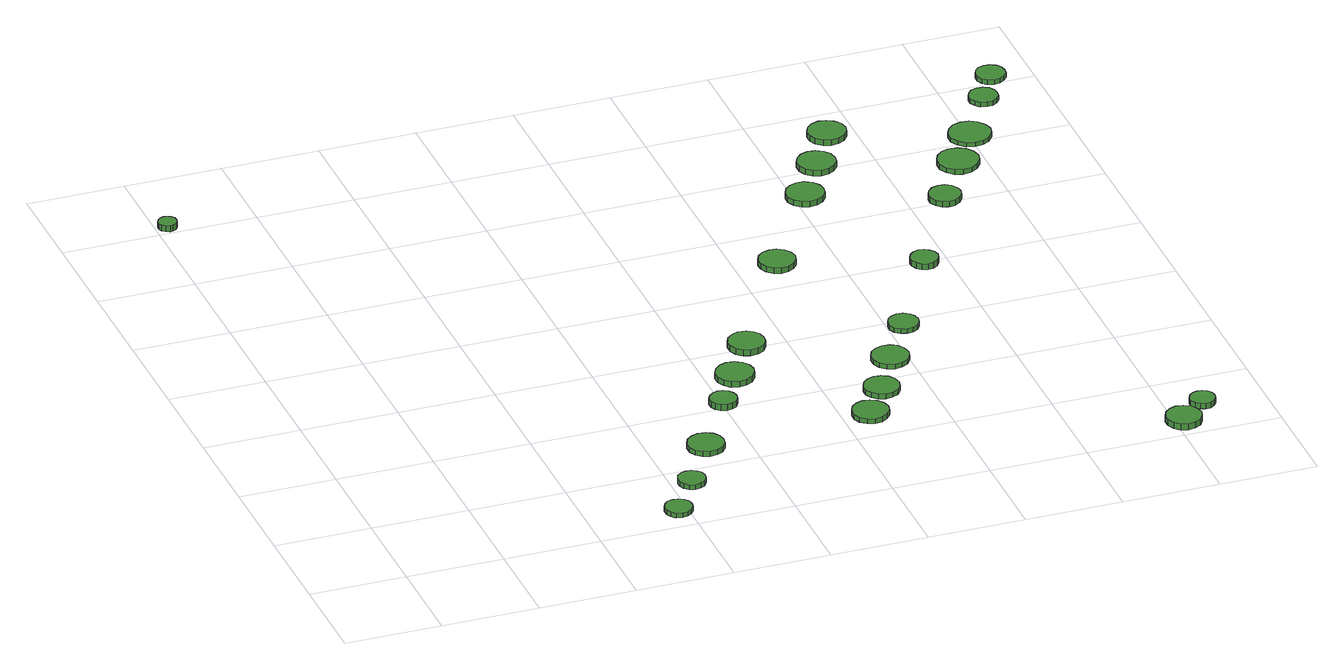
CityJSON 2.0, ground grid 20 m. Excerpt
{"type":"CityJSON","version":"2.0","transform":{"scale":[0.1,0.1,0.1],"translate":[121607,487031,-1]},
"CityObjects":{
"tree1":{"type":"SolitaryVegetationObject","attributes":{"function":"something"},"geometry":[{"type":"MultiSurface","lod":"1","boundaries":[[[0,1,2,3,4,5,6,7,8,9,10,11,12,13,14]],[[15,16,17,18,19,20,21,22,23,24,25,26,27,28,29]],[[0,29,28,1]],[[1,28,27,2]],[[2,27,26,3]],[[3,26,25,4]],[[4,25,24,5]],[[5,24,23,6]],[[6,23,22,7]],[[7,22,21,8]],[[8,21,20,9]],[[9,20,19,10]],[[10,19,18,11]],[[11,18,17,12]],[[12,17,16,13]],[[13,16,15,14]],[[14,15,29,0]]]}]},
"tree2":{"type":"SolitaryVegetationObject","attributes":{"function":"something"},"geometry":[{"type":"MultiSurface","lod":"1","boundaries":[[[30,31,32,33,34,35,36,37,38,39,40,41,42,43,44]],[[45,46,47,48,49,50,51,52,53,54,55,56,57,58,59]],[[30,59,58,31]],[[31,58,57,32]],[[32,57,56,33]],[[33,56,55,34]],[[34,55,54,35]],[[35,54,53,36]],[[36,53,52,37]],[[37,52,51,38]],[[38,51,50,39]],[[39,50,49,40]],[[40,49,48,41]],[[41,48,47,42]],[[42,47,46,43]],[[43,46,45,44]],[[44,45,59,30]]]}]},
"tree3":{"type":"SolitaryVegetationObject","attributes":{"function":"something"},"geometry":[{"type":"MultiSurface","lod":"1","boundaries":[[[60,61,62,63,64,65,66,67,68,69,70,71,72,73,74]],[[75,76,77,78,79,80,81,82,83,84,85,86,87,88,89]],[[60,89,88,61]],[[61,88,87,62]],[[62,87,86,63]],[[63,86,85,64]],[[64,85,84,65]],[[65,84,83,66]],[[66,83,82,67]],[[67,82,81,68]],[[68,81,80,69]],[[69,80,79,70]],[[70,79,78,71]],[[71,78,77,72]],[[72,77,76,73]],[[73,76,75,74]],[[74,75,89,60]]]}]},
"tree4":{"type":"SolitaryVegetationObject","attributes":{"function":"something"},"geometry":[{"type":"MultiSurface","lod":"1","boundaries":[[[90,91,92,93,94,95,96,97,98,99,100,101,102,103,104]],[[105,106,107,108,109,110,111,112,113,114,115,116,117,118,119]],[[90,119,118,91]],[[91,118,117,92]],[[92,117,116,93]],[[93,116,115,94]],[[94,115,114,95]],[[95,114,113,96]],[[96,113,112,97]],[[97,112,111,98]],[[98,111,110,99]],[[99,110,109,100]],[[100,109,108,101]],[[101,108,107,102]],[[102,107,106,103]],[[103,106,105,104]],[[104,105,119,90]]]}]},
"tree5":{"type":"SolitaryVegetationObject","attributes":{"function":"something"},"geometry":[{"type":"MultiSurface","lod":"1","boundaries":[[[120,121,122,123,124,125,126,127,128,129,130,131,132,133,134]],[[135,136,137,138,139,140,141,142,143,144,145,146,147,148,149]],[[120,149,148,121]],[[121,148,147,122]],[[122,147,146,123]],[[123,146,145,124]],[[124,145,144,125]],[[125,144,143,126]],[[126,143,142,127]],[[127,142,141,128]],[[128,141,140,129]],[[129,140,139,130]],[[130,139,138,131]],[[131,138,137,132]],[[132,137,136,133]],[[133,136,135,134]],[[134,135,149,120]]]}]},
"tree6":{"type":"SolitaryVegetationObject","attributes":{"function":"something"},"geometry":[{"type":"MultiSurface","lod":"1","boundaries":[[[150,151,152,153,154,155,156,157,158,159,160,161,162,163,164]],[[165,166,167,168,169,170,171,172,173,174,175,176,177,178,179]],[[150,179,178,151]],[[151,178,177,152]],[[152,177,176,153]],[[153,176,175,154]],[[154,175,174,155]],[[155,174,173,156]],[[156,173,172,157]],[[157,172,171,158]],[[158,171,170,159]],[[159,170,169,160]],[[160,169,168,161]],[[161,168,167,162]],[[162,167,166,163]],[[163,166,165,164]],[[164,165,179,150]]]}]},
"tree7":{"type":"SolitaryVegetationObject","attributes":{"function":"something"},"geometry":[{"type":"MultiSurface","lod":"1","boundaries":[[[180,181,182,183,184,185,186,187,188,189,190,191,192,193,194]],[[195,196,197,198,199,200,201,202,203,204,205,206,207,208,209]],[[180,209,208,181]],[[181,208,207,182]],[[182,207,206,183]],[[183,206,205,184]],[[184,205,204,185]],[[185,204,203,186]],[[186,203,202,187]],[[187,202,201,188]],[[188,201,200,189]],[[189,200,199,190]],[[190,199,198,191]],[[191,198,197,192]],[[192,197,196,193]],[[193,196,195,194]],[[194,195,209,180]]]}]},
"tree8":{"type":"SolitaryVegetationObject","attributes":{"function":"something"},"geometry":[{"type":"MultiSurface","lod":"1","boundaries":[[[210,211,212,213,214,215,216,217,218,219,220,221,222,223,224]],[[225,226,227,228,229,230,231,232,233,234,235,236,237,238,239]],[[210,239,238,211]],[[211,238,237,212]],[[212,237,236,213]],[[213,236,235,214]],[[214,235,234,215]],[[215,234,233,216]],[[216,233,232,217]],[[217,232,231,218]],[[218,231,230,219]],[[219,230,229,220]],[[220,229,228,221]],[[221,228,227,222]],[[222,227,226,223]],[[223,226,225,224]],[[224,225,239,210]]]}]},
"tree9":{"type":"SolitaryVegetationObject","attributes":{"function":"something"},"geometry":[{"type":"MultiSurface","lod":"1","boundaries":[[[240,241,242,243,244,245,246,247,248,249,250,251,252,253,254]],[[255,256,257,258,259,260,261,262,263,264,265,266,267,268,269]],[[240,269,268,241]],[[241,268,267,242]],[[242,267,266,243]],[[243,266,265,244]],[[244,265,264,245]],[[245,264,263,246]],[[246,263,262,247]],[[247,262,261,248]],[[248,261,260,249]],[[249,260,259,250]],[[250,259,258,251]],[[251,258,257,252]],[[252,257,256,253]],[[253,256,255,254]],[[254,255,269,240]]]}]},
"tree10":{"type":"SolitaryVegetationObject","attributes":{"function":"something"},"geometry":[{"type":"MultiSurface","lod":"1","boundaries":[[[270,271,272,273,274,275,276,277,278,279,280,281,282,283,284]],[[285,286,287,288,289,290,291,292,293,294,295,296,297,298,299]],[[270,299,298,271]],[[271,298,297,272]],[[272,297,296,273]],[[273,296,295,274]],[[274,295,294,275]],[[275,294,293,276]],[[276,293,292,277]],[[277,292,291,278]],[[278,291,290,279]],[[279,290,289,280]],[[280,289,288,281]],[[281,288,287,282]],[[282,287,286,283]],[[283,286,285,284]],[[284,285,299,270]]]}]},
"tree11":{"type":"SolitaryVegetationObject","attributes":{"function":"something"},"geometry":[{"type":"MultiSurface","lod":"1","boundaries":[[[300,301,302,303,304,305,306,307,308,309,310,311,312,313,314]],[[315,316,317,318,319,320,321,322,323,324,325,326,327,328,329]],[[300,329,328,301]],[[301,328,327,302]],[[302,327,326,303]],[[303,326,325,304]],[[304,325,324,305]],[[305,324,323,306]],[[306,323,322,307]],[[307,322,321,308]],[[308,321,320,309]],[[309,320,319,310]],[[310,319,318,311]],[[311,318,317,312]],[[312,317,316,313]],[[313,316,315,314]],[[314,315,329,300]]]}]},
"tree12":{"type":"SolitaryVegetationObject","attributes":{"function":"something"},"geometry":[{"type":"MultiSurface","lod":"1","boundaries":[[[330,331,332,333,334,335,336,337,338,339,340,341,342,343,344]],[[345,346,347,348,349,350,351,352,353,354,355,356,357,358,359]],[[330,359,358,331]],[[331,358,357,332]],[[332,357,356,333]],[[333,356,355,334]],[[334,355,354,335]],[[335,354,353,336]],[[336,353,352,337]],[[337,352,351,338]],[[338,351,350,339]],[[339,350,349,340]],[[340,349,348,341]],[[341,348,347,342]],[[342,347,346,343]],[[343,346,345,344]],[[344,345,359,330]]]}]},
"tree13":{"type":"SolitaryVegetationObject","attributes":{"function":"something"},"geometry":[{"type":"MultiSurface","lod":"1","boundaries":[[[360,361,362,363,364,365,366,367,368,369,370,371,372,373,374]],[[375,376,377,378,379,380,381,382,383,384,385,386,387,388,389]],[[360,389,388,361]],[[361,388,387,362]],[[362,387,386,363]],[[363,386,385,364]],[[364,385,384,365]],[[365,384,383,366]],[[366,383,382,367]],[[367,382,381,368]],[[368,381,380,369]],[[369,380,379,370]],[[370,379,378,371]],[[371,378,377,372]],[[372,377,376,373]],[[373,376,375,374]],[[374,375,389,360]]]}]},
"tree14":{"type":"SolitaryVegetationObject","attributes":{"function":"something"},"geometry":[{"type":"MultiSurface","lod":"1","boundaries":[[[390,391,392,393,394,395,396,397,398,399,400,401,402,403,404]],[[405,406,407,408,409,410,411,412,413,414,415,416,417,418,419]],[[390,419,418,391]],[[391,418,417,392]],[[392,417,416,393]],[[393,416,415,394]],[[394,415,414,395]],[[395,414,413,396]],[[396,413,412,397]],[[397,412,411,398]],[[398,411,410,399]],[[399,410,409,400]],[[400,409,408,401]],[[401,408,407,402]],[[402,407,406,403]],[[403,406,405,404]],[[404,405,419,390]]]}]},
"tree15":{"type":"SolitaryVegetationObject","attributes":{"function":"something"},"geometry":[{"type":"MultiSurface","lod":"1","boundaries":[[[420,421,422,423,424,425,426,427,428,429,430,431,432,433,434]],[[435,436,437,438,439,440,441,442,443,444,445,446,447,448,449]],[[420,449,448,421]],[[421,448,447,422]],[[422,447,446,423]],[[423,446,445,424]],[[424,445,444,425]],[[425,444,443,426]],[[426,443,442,427]],[[427,442,441,428]],[[428,441,440,429]],[[429,440,439,430]],[[430,439,438,431]],[[431,438,437,432]],[[432,437,436,433]],[[433,436,435,434]],[[434,435,449,420]]]}]},
"tree16":{"type":"SolitaryVegetationObject","attributes":{"function":"something"},"geometry":[{"type":"MultiSurface","lod":"1","boundaries":[[[450,451,452,453,454,455,456,457,458,459,460,461,462,463,464]],[[465,466,467,468,469,470,471,472,473,474,475,476,477,478,479]],[[450,479,478,451]],[[451,478,477,452]],[[452,477,476,453]],[[453,476,475,454]],[[454,475,474,455]],[[455,474,473,456]],[[456,473,472,457]],[[457,472,471,458]],[[458,471,470,459]],[[459,470,469,460]],[[460,469,468,461]],[[461,468,467,462]],[[462,467,466,463]],[[463,466,465,464]],[[464,465,479,450]]]}]},
"tree17":{"type":"SolitaryVegetationObject","attributes":{"function":"something"},"geometry":[{"type":"MultiSurface","lod":"1","boundaries":[[[480,481,482,483,484,485,486,487,488,489,490,491,492,493,494]],[[495,496,497,498,499,500,501,502,503,504,505,506,507,508,509]],[[480,509,508,481]],[[481,508,507,482]],[[482,507,506,483]],[[483,506,505,484]],[[484,505,504,485]],[[485,504,503,486]],[[486,503,502,487]],[[487,502,501,488]],[[488,501,500,489]],[[489,500,499,490]],[[490,499,498,491]],[[491,498,497,492]],[[492,497,496,493]],[[493,496,495,494]],[[494,495,509,480]]]}]},
"tree18":{"type":"SolitaryVegetationObject","attributes":{"function":"something"},"geometry":[{"type":"MultiSurface","lod":"1","boundaries":[[[510,511,512,513,514,515,516,517,518,519,520,521,522,523,524]],[[525,526,527,528,529,530,531,532,533,534,535,536,537,538,539]],[[510,539,538,511]],[[511,538,537,512]],[[512,537,536,513]],[[513,536,535,514]],[[514,535,534,515]],[[515,534,533,516]],[[516,533,532,517]],[[517,532,531,518]],[[518,531,530,519]],[[519,530,529,520]],[[520,529,528,521]],[[521,528,527,522]],[[522,527,526,523]],[[523,526,525,524]],[[524,525,539,510]]]}]},
"tree19":{"type":"SolitaryVegetationObject","attributes":{"function":"something"},"geometry":[{"type":"MultiSurface","lod":"1","boundaries":[[[540,541,542,543,544,545,546,547,548,549,550,551,552,553,554]],[[555,556,557,558,559,560,561,562,563,564,565,566,567,568,569]],[[540,569,568,541]],[[541,568,567,542]],[[542,567,566,543]],[[543,566,565,544]],[[544,565,564,545]],[[545,564,563,546]],[[546,563,562,547]],[[547,562,561,548]],[[548,561,560,549]],[[549,560,559,550]],[[550,559,558,551]],[[551,558,557,552]],[[552,557,556,553]],[[553,556,555,554]],[[554,555,569,540]]]}]},
"tree20":{"type":"SolitaryVegetationObject","attributes":{"function":"something"},"geometry":[{"type":"MultiSurface","lod":"1","boundaries":[[[570,571,572,573,574,575,576,577,578,579,580,581,582,583,584]],[[585,586,587,588,589,590,591,592,593,594,595,596,597,598,599]],[[570,599,598,571]],[[571,598,597,572]],[[572,597,596,573]],[[573,596,595,574]],[[574,595,594,575]],[[575,594,593,576]],[[576,593,592,577]],[[577,592,591,578]],[[578,591,590,579]],[[579,590,589,580]],[[580,589,588,581]],[[581,588,587,582]],[[582,587,586,583]],[[583,586,585,584]],[[584,585,599,570]]]}]},
"tree21":{"type":"SolitaryVegetationObject","attributes":{"function":"something"},"geometry":[{"type":"MultiSurface","lod":"1","boundaries":[[[600,601,602,603,604,605,606,607,608,609,610,611,612,613,614]],[[615,616,617,618,619,620,621,622,623,624,625,626,627,628,629]],[[600,629,628,601]],[[601,628,627,602]],[[602,627,626,603]],[[603,626,625,604]],[[604,625,624,605]],[[605,624,623,606]],[[606,623,622,607]],[[607,622,621,608]],[[608,621,620,609]],[[609,620,619,610]],[[610,619,618,611]],[[611,618,617,612]],[[612,617,616,613]],[[613,616,615,614]],[[614,615,629,600]]]}]},
"tree22":{"type":"SolitaryVegetationObject","attributes":{"function":"something"},"geometry":[{"type":"MultiSurface","lod":"1","boundaries":[[[630,631,632,633,634,635,636,637,638,639,640,641,642,643,644]],[[645,646,647,648,649,650,651,652,653,654,655,656,657,658,659]],[[630,659,658,631]],[[631,658,657,632]],[[632,657,656,633]],[[633,656,655,634]],[[634,655,654,635]],[[635,654,653,636]],[[636,653,652,637]],[[637,652,651,638]],[[638,651,650,639]],[[639,650,649,640]],[[640,649,648,641]],[[641,648,647,642]],[[642,647,646,643]],[[643,646,645,644]],[[644,645,659,630]]]}]},
"tree23":{"type":"SolitaryVegetationObject","attributes":{"function":"something"},"geometry":[{"type":"MultiSurface","lod":"1","boundaries":[[[660,661,662,663,664,665,666,667,668,669,670,671,672,673,674]],[[675,676,677,678,679,680,681,682,683,684,685,686,687,688,689]],[[660,689,688,661]],[[661,688,687,662]],[[662,687,686,663]],[[663,686,685,664]],[[664,685,684,665]],[[665,684,683,666]],[[666,683,682,667]],[[667,682,681,668]],[[668,681,680,669]],[[669,680,679,670]],[[670,679,678,671]],[[671,678,677,672]],[[672,677,676,673]],[[673,676,675,674]],[[674,675,689,660]]]}]}
},
"vertices":[
[37,1405,30],[36,1413,30],[31,1419,30],[24,1423,30],[17,1424,30],[9,1421,30],[3,1416,30],[0,1409,30],[0,1401,30],[3,1394,30],[9,1389,30],[17,1386,30],[24,1387,30],[31,1391,30],[36,1397,30],[36,1397,17],[31,1391,17],[24,1387,17],[17,1386,17],[9,1389,17],[3,1394,17],[0,1401,17],[0,1409,17],[3,1416,17],[9,1421,17],[17,1424,17],[24,1423,17],[31,1419,17],[36,1413,17],[37,1405,17],
[609,59,16],[607,71,16],[600,80,16],[590,86,16],[579,87,16],[567,84,16],[559,76,16],[554,65,16],[554,53,16],[559,43,16],[567,35,16],[579,31,16],[590,33,16],[600,39,16],[607,48,16],[607,48,6],[600,39,6],[590,33,6],[579,31,6],[567,35,6],[559,43,6],[554,53,6],[554,65,6],[559,76,6],[567,84,6],[579,87,6],[590,86,6],[600,80,6],[607,71,6],[609,59,6],
[670,152,17],[668,164,17],[661,173,17],[651,179,17],[639,180,17],[628,177,17],[619,169,17],[615,158,17],[615,147,17],[619,136,17],[628,128,17],[639,124,17],[651,126,17],[661,131,17],[668,141,17],[668,141,6],[661,131,6],[651,126,6],[639,124,6],[628,128,6],[619,136,6],[615,147,6],[615,158,6],[619,169,6],[628,177,6],[639,180,6],[651,179,6],[661,173,6],[668,164,6],[670,152,6],
[751,271,17],[748,286,17],[739,299,17],[726,306,17],[710,308,17],[696,303,17],[684,293,17],[678,279,17],[678,263,17],[684,249,17],[696,239,17],[710,234,17],[726,236,17],[739,243,17],[748,256,17],[748,256,6],[739,243,6],[726,236,6],[710,234,6],[696,239,6],[684,249,6],[678,263,6],[678,279,6],[684,293,6],[696,303,6],[710,308,6],[726,306,6],[739,299,6],[748,286,6],[751,271,6],
[830,416,20],[828,427,20],[821,437,20],[811,443,20],[800,444,20],[789,440,20],[780,432,20],[775,422,20],[775,410,20],[780,400,20],[789,392,20],[800,388,20],[811,390,20],[821,395,20],[828,405,20],[828,405,7],[821,395,7],[811,390,7],[800,388,7],[789,392,7],[780,400,7],[775,410,7],[775,422,7],[780,432,7],[789,440,7],[800,444,7],[811,443,7],[821,437,7],[828,427,7],[830,416,7],
[897,505,19],[894,520,19],[884,533,19],[870,541,19],[854,543,19],[839,538,19],[827,527,19],[820,513,19],[820,497,19],[827,482,19],[839,471,19],[854,466,19],[870,468,19],[884,476,19],[894,489,19],[894,489,6],[884,476,6],[870,468,6],[854,466,6],[839,471,6],[827,482,6],[820,497,6],[820,513,6],[827,527,6],[839,538,6],[854,543,6],[870,541,6],[884,533,6],[894,520,6],[897,505,6],
[957,609,19],[954,624,19],[945,636,19],[932,644,19],[916,646,19],[902,641,19],[890,631,19],[884,617,19],[884,601,19],[890,587,19],[902,577,19],[916,572,19],[932,574,19],[945,581,19],[954,594,19],[954,594,6],[945,581,6],[932,574,6],[916,572,6],[902,577,6],[890,587,6],[884,601,6],[884,617,6],[890,631,6],[902,641,6],[916,646,6],[932,644,6],[945,636,6],[954,624,6],[957,609,6],
[1094,283,16],[1091,298,16],[1082,310,16],[1068,318,16],[1053,320,16],[1039,315,16],[1027,305,16],[1021,291,16],[1021,275,16],[1027,261,16],[1039,251,16],[1053,246,16],[1068,248,16],[1082,256,16],[1091,268,16],[1091,268,5],[1082,256,5],[1068,248,5],[1053,246,5],[1039,251,5],[1027,261,5],[1021,275,5],[1021,291,5],[1027,305,5],[1039,315,5],[1053,320,5],[1068,318,5],[1082,310,5],[1091,298,5],[1094,283,5],
[1145,364,16],[1142,379,16],[1134,391,16],[1120,398,16],[1106,400,16],[1091,395,16],[1080,385,16],[1074,371,16],[1074,356,16],[1080,343,16],[1091,333,16],[1106,328,16],[1120,330,16],[1134,337,16],[1142,349,16],[1142,349,5],[1134,337,5],[1120,330,5],[1106,328,5],[1091,333,5],[1080,343,5],[1074,356,5],[1074,371,5],[1080,385,5],[1091,395,5],[1106,400,5],[1120,398,5],[1134,391,5],[1142,379,5],[1145,364,5],
[1203,469,15],[1200,485,15],[1191,498,15],[1177,506,15],[1161,507,15],[1146,502,15],[1134,492,15],[1128,477,15],[1128,461,15],[1134,447,15],[1146,436,15],[1161,431,15],[1177,433,15],[1191,441,15],[1200,454,15],[1200,454,5],[1191,441,5],[1177,433,5],[1161,431,5],[1146,436,5],[1134,447,5],[1128,461,5],[1128,477,5],[1134,492,5],[1146,502,5],[1161,507,5],[1177,506,5],[1191,498,5],[1200,485,5],[1203,469,5],
[1119,880,22],[1115,896,22],[1106,908,22],[1093,916,22],[1078,917,22],[1063,913,22],[1051,902,22],[1045,888,22],[1045,873,22],[1051,859,22],[1063,848,22],[1078,843,22],[1093,845,22],[1106,853,22],[1115,865,22],[1115,865,10],[1106,853,10],[1093,845,10],[1078,843,10],[1063,848,10],[1051,859,10],[1045,873,10],[1045,888,10],[1051,902,10],[1063,913,10],[1078,917,10],[1093,916,10],[1106,908,10],[1115,896,10],[1119,880,10],
[1264,582,15],[1261,595,15],[1254,605,15],[1243,612,15],[1230,613,15],[1218,609,15],[1208,600,15],[1203,589,15],[1203,576,15],[1208,564,15],[1218,556,15],[1230,552,15],[1243,553,15],[1254,559,15],[1261,570,15],[1261,570,5],[1254,559,5],[1243,553,5],[1230,552,5],[1218,556,5],[1208,564,5],[1203,576,5],[1203,589,5],[1208,600,5],[1218,609,5],[1230,613,5],[1243,612,5],[1254,605,5],[1261,595,5],[1264,582,5],
[1258,1101,24],[1255,1117,24],[1245,1130,24],[1231,1138,24],[1215,1139,24],[1200,1134,24],[1188,1124,24],[1181,1109,24],[1181,1093,24],[1188,1078,24],[1200,1067,24],[1215,1062,24],[1231,1064,24],[1245,1072,24],[1255,1085,24],[1255,1085,12],[1245,1072,12],[1231,1064,12],[1215,1062,12],[1200,1067,12],[1188,1078,12],[1181,1093,12],[1181,1109,12],[1188,1124,12],[1200,1134,12],[1215,1139,12],[1231,1138,12],[1245,1130,12],[1255,1117,12],[1258,1101,12],
[1379,787,24],[1376,799,24],[1369,808,24],[1359,814,24],[1348,816,24],[1336,812,24],[1328,804,24],[1323,793,24],[1323,782,24],[1328,771,24],[1336,763,24],[1348,759,24],[1359,760,24],[1369,766,24],[1376,776,24],[1376,776,11],[1369,766,11],[1359,760,11],[1348,759,11],[1336,763,11],[1328,771,11],[1323,782,11],[1323,793,11],[1328,804,11],[1336,812,11],[1348,816,11],[1359,814,11],[1369,808,11],[1376,799,11],[1379,787,11],
[1652,46,23],[1648,60,23],[1640,73,23],[1626,80,23],[1611,82,23],[1597,77,23],[1586,67,23],[1580,53,23],[1580,38,23],[1586,24,23],[1597,14,23],[1611,9,23],[1626,11,23],[1640,19,23],[1648,31,23],[1648,31,10],[1640,19,10],[1626,11,10],[1611,9,10],[1597,14,10],[1586,24,10],[1580,38,10],[1580,53,10],[1586,67,10],[1597,77,10],[1611,82,10],[1626,80,10],[1640,73,10],[1648,60,10],[1652,46,10],
[1322,1214,19],[1319,1230,19],[1309,1243,19],[1295,1251,19],[1279,1253,19],[1264,1248,19],[1252,1237,19],[1245,1222,19],[1245,1206,19],[1252,1191,19],[1264,1180,19],[1279,1175,19],[1295,1177,19],[1309,1185,19],[1319,1198,19],[1319,1198,7],[1309,1185,7],[1295,1177,7],[1279,1175,7],[1264,1180,7],[1252,1191,7],[1245,1206,7],[1245,1222,7],[1252,1237,7],[1264,1248,7],[1279,1253,7],[1295,1251,7],[1309,1243,7],[1319,1230,7],[1322,1214,7],
[1699,101,21],[1697,111,21],[1691,120,21],[1681,125,21],[1671,126,21],[1661,123,21],[1653,116,21],[1648,106,21],[1648,96,21],[1653,86,21],[1661,79,21],[1671,75,21],[1681,76,21],[1691,82,21],[1697,90,21],[1697,90,9],[1691,82,9],[1681,76,9],[1671,75,9],[1661,79,9],[1653,86,9],[1648,96,9],[1648,106,9],[1653,116,9],[1661,123,9],[1671,126,9],[1681,125,9],[1691,120,9],[1697,111,9],[1699,101,9],
[1382,1320,17],[1379,1336,17],[1369,1349,17],[1355,1357,17],[1339,1359,17],[1324,1354,17],[1312,1343,17],[1305,1328,17],[1305,1312,17],[1312,1298,17],[1324,1287,17],[1339,1282,17],[1355,1284,17],[1369,1292,17],[1379,1305,17],[1379,1305,5],[1369,1292,5],[1355,1284,5],[1339,1282,5],[1324,1287,5],[1312,1298,5],[1305,1312,5],[1305,1328,5],[1312,1343,5],[1324,1354,5],[1339,1359,5],[1355,1357,5],[1369,1349,5],[1379,1336,5],[1382,1320,5],
[1504,1004,24],[1501,1017,24],[1493,1028,24],[1481,1035,24],[1468,1036,24],[1455,1032,24],[1445,1023,24],[1439,1010,24],[1439,997,24],[1445,984,24],[1455,975,24],[1468,971,24],[1481,972,24],[1493,979,24],[1501,990,24],[1501,990,12],[1493,979,12],[1481,972,12],[1468,971,12],[1455,975,12],[1445,984,12],[1439,997,12],[1439,1010,12],[1445,1023,12],[1455,1032,12],[1468,1036,12],[1481,1035,12],[1493,1028,12],[1501,1017,12],[1504,1004,12],
[1587,1131,17],[1583,1148,17],[1573,1162,17],[1558,1171,17],[1540,1173,17],[1524,1168,17],[1511,1156,17],[1504,1140,17],[1504,1122,17],[1511,1106,17],[1524,1094,17],[1540,1089,17],[1558,1091,17],[1573,1100,17],[1583,1114,17],[1583,1114,6],[1573,1100,6],[1558,1091,6],[1540,1089,6],[1524,1094,6],[1511,1106,6],[1504,1122,6],[1504,1140,6],[1511,1156,6],[1524,1168,6],[1540,1173,6],[1558,1171,6],[1573,1162,6],[1583,1148,6],[1587,1131,6],
[1645,1223,15],[1641,1240,15],[1630,1255,15],[1615,1263,15],[1598,1265,15],[1581,1260,15],[1568,1248,15],[1560,1232,15],[1560,1214,15],[1568,1198,15],[1581,1186,15],[1598,1181,15],[1615,1183,15],[1630,1191,15],[1641,1206,15],[1641,1206,6],[1630,1191,6],[1615,1183,6],[1598,1181,6],[1581,1186,6],[1568,1198,6],[1560,1214,6],[1560,1232,6],[1568,1248,6],[1581,1260,6],[1598,1265,6],[1615,1263,6],[1630,1255,6],[1641,1240,6],[1645,1223,6],
[1704,1347,16],[1702,1359,16],[1695,1369,16],[1684,1375,16],[1672,1376,16],[1660,1373,16],[1651,1364,16],[1646,1353,16],[1646,1341,16],[1651,1330,16],[1660,1322,16],[1672,1318,16],[1684,1319,16],[1695,1325,16],[1702,1335,16],[1702,1335,6],[1695,1325,6],[1684,1319,6],[1672,1318,6],[1660,1322,6],[1651,1330,6],[1646,1341,6],[1646,1353,6],[1651,1364,6],[1660,1373,6],[1672,1376,6],[1684,1375,6],[1695,1369,6],[1702,1359,6],[1704,1347,6],
[1747,1424,16],[1745,1436,16],[1737,1446,16],[1726,1452,16],[1714,1453,16],[1702,1450,16],[1693,1441,16],[1688,1430,16],[1688,1417,16],[1693,1406,16],[1702,1398,16],[1714,1394,16],[1726,1395,16],[1737,1401,16],[1745,1411,16],[1745,1411,6],[1737,1401,6],[1726,1395,6],[1714,1394,6],[1702,1398,6],[1693,1406,6],[1688,1417,6],[1688,1430,6],[1693,1441,6],[1702,1450,6],[1714,1453,6],[1726,1452,6],[1737,1446,6],[1745,1436,6],[1747,1424,6]
]}
